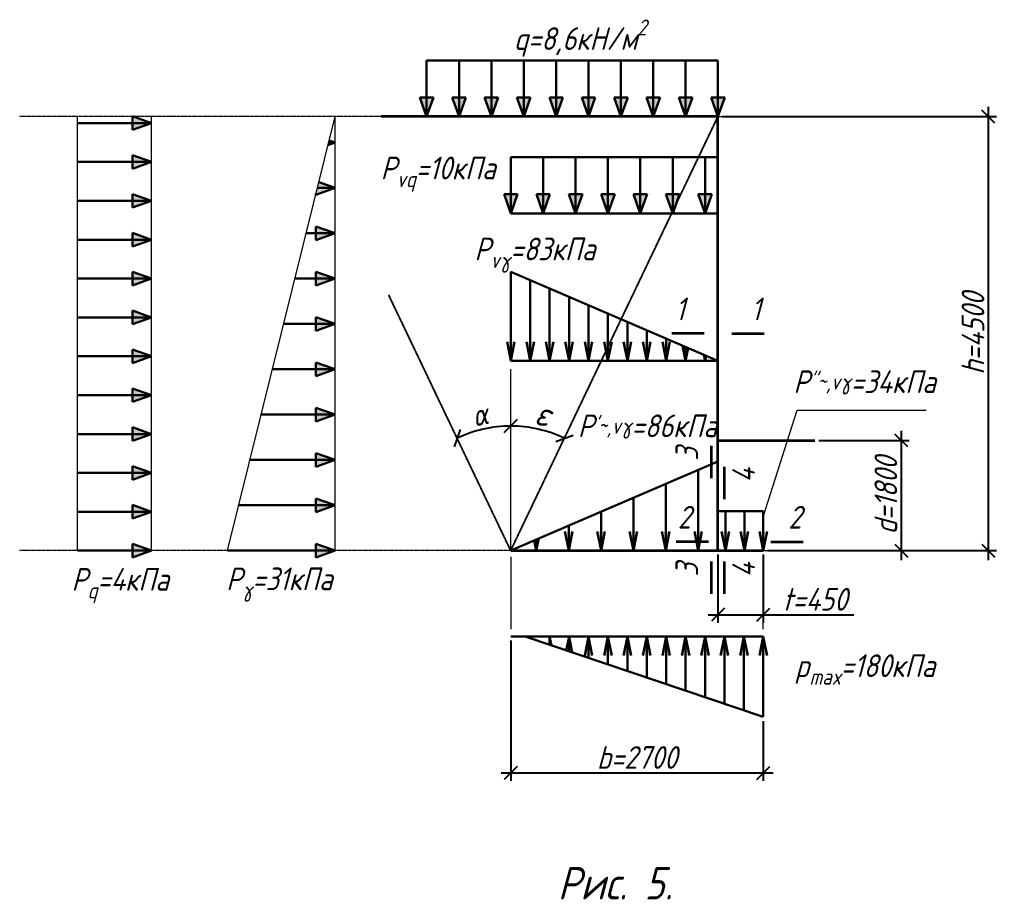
# Model space of a CAD drawing. Header units: millimetres. Extents: x -1004 to 900128, y -352756 to 107728.
# Drawn here: x 239845 to 254934, y -25278 to -11693 of the extents above; entities that cross this region are included whole.
import ezdxf

# ---------------------------------------------------------------- set-up
doc = ezdxf.new("R2010")
doc.units = ezdxf.units.MM
doc.linetypes.add('ACAD_ISO02W100', pattern=[15, 12, -3])
doc.linetypes.add('ACAD_ISO04W100', pattern=[30, 24, -3, 0, -3])
for name, color, linetype, lineweight in [('axles', 152, 'ACAD_ISO04W100', 20), ('basic', 95, 'Continuous', 30), ('hatch', 117, 'ACAD_ISO02W100', 25), ('size', 45, 'Continuous', 20), ('text', 13, 'Continuous', 20), ('thick', 42, 'Continuous', 35), ('thin', 153, 'Continuous', 18)]:
    doc.layers.add(name, color=color, linetype=linetype, lineweight=lineweight)
doc.styles.add('Structures', font='isocpeur.ttf', dxfattribs={"width": 0.85, "oblique": 15})
doc.styles.add('structures 5', font='isocpeur.ttf', dxfattribs={"width": 0.85, "oblique": 15, "height": 5})
doc.dimstyles.new('structures 3.5', dxfattribs={"dimtxt": 3.5, "dimasz": 2, "dimexe": 1.25, "dimexo": 0.625, "dimtad": 1, "dimtxsty": 'Structures', "dimblk": 'OBLIQUE', "dimcen": 2.5, "dimdle": 1.5, "dimadec": 0, "dimazin": 0, "dimtfac": 1, "dimtmove": 0, "dimatfit": 3, "dimfxl": 1, "dimarcsym": 0})

# ---------------------------------------------------------------- blocks, each defined once
blk = doc.blocks.new('_Oblique')
at = {"color": 0, "linetype": 'ByBlock', "lineweight": -2}
blk.add_line((-0.5, -0.5), (0.5, 0.5), dxfattribs=at)
blk = doc.blocks.new('*D175')
at = {"layer": 'Defpoints', "color": 0, "transparency": 16777216}
for p in [(252129, -18192), (251333, -19892), (253463, -19892)]:
    blk.add_point(p, dxfattribs=at)
at = {"layer": 'size', "color": 0, "lineweight": -2, "transparency": 16777216}
for p, q in [((253463, -18042), (253463, -20042)), ((252191, -18192), (253588, -18192)), ((251396, -19892), (253588, -19892))]:
    blk.add_line(p, q, dxfattribs=at)
at = {"layer": 'size', "color": 0, "lineweight": -2, "transparency": 16777216, "xscale": 200, "yscale": 200, "zscale": 200}
for p, rotation in [((253463, -18192), 90), ((253463, -19892), 270)]:
    blk.add_blockref('_Oblique', p, dxfattribs=dict(at, rotation=rotation))
at = {"layer": 'size', "color": 0, "transparency": 16777216, "insert": (253226, -19042), "char_height": 350, "attachment_point": 5, "rotation": 90, "style": 'Structures'}
blk.add_mtext('d=1800', dxfattribs=at)
blk = doc.blocks.new('*D176')
at = {"layer": 'Defpoints', "color": 0, "transparency": 16777216}
for p in [(250633, -19892), (251333, -19892), (251333, -20882)]:
    blk.add_point(p, dxfattribs=at)
at = {"layer": 'size', "color": 0, "lineweight": -2, "transparency": 16777216}
for p, q in [((250633, -19954), (250633, -21007)), ((251333, -19954), (251333, -21007)), ((250483, -20882), (251333, -20882)), ((251333, -20882), (252734, -20882))]:
    blk.add_line(p, q, dxfattribs=at)
at = {"layer": 'size', "color": 0, "lineweight": -2, "transparency": 16777216, "xscale": 200, "yscale": 200, "zscale": 200, "rotation": 180}
blk.add_blockref('_Oblique', (250633, -20882), dxfattribs=at)
at = {"layer": 'size', "color": 0, "lineweight": -2, "transparency": 16777216, "xscale": 200, "yscale": 200, "zscale": 200}
blk.add_blockref('_Oblique', (251333, -20882), dxfattribs=at)
at = {"layer": 'size', "color": 0, "transparency": 16777216, "insert": (252133, -20644), "char_height": 350, "attachment_point": 5, "style": 'Structures'}
blk.add_mtext('t=450', dxfattribs=at)
blk = doc.blocks.new('*D177')
at = {"layer": 'Defpoints', "color": 0, "transparency": 16777216}
for p in [(250633, -13192), (254809, -13192), (251333, -19892)]:
    blk.add_point(p, dxfattribs=at)
at = {"layer": 'size', "color": 0, "lineweight": -2, "transparency": 16777216}
for p, q in [((254809, -20042), (254809, -13042)), ((250696, -13192), (254934, -13192)), ((251396, -19892), (254934, -19892))]:
    blk.add_line(p, q, dxfattribs=at)
at = {"layer": 'size', "color": 0, "lineweight": -2, "transparency": 16777216, "xscale": 200, "yscale": 200, "zscale": 200}
for p, rotation in [((254809, -13192), 90), ((254809, -19892), 270)]:
    blk.add_blockref('_Oblique', p, dxfattribs=dict(at, rotation=rotation))
at = {"layer": 'size', "color": 0, "transparency": 16777216, "insert": (254572, -16542), "char_height": 350, "attachment_point": 5, "rotation": 90, "style": 'Structures'}
blk.add_mtext('h=4500', dxfattribs=at)
blk = doc.blocks.new('*D178')
at = {"layer": 'Defpoints', "color": 0, "transparency": 16777216}
for p in [(250633, -13192), (247433, -17091), (247718, -17991), (247433, -19892), (247433, -19892)]:
    blk.add_point(p, dxfattribs=at)
at = {"layer": 'size', "color": 0, "lineweight": -2, "transparency": 16777216}
blk.add_arc((247433, -19892), 1922, 64.4703, 90, dxfattribs=at)
at = {"layer": 'size', "color": 0, "lineweight": -2, "transparency": 16777216, "xscale": 200, "yscale": 200, "zscale": 200}
for p, rotation in [((247433, -17970), 179.9999999999999), ((248261, -18158), 334.4703020094668)]:
    blk.add_blockref('_Oblique', p, dxfattribs=dict(at, rotation=rotation))
at = {"layer": 'size', "color": 0, "transparency": 16777216, "insert": (247936, -17777), "char_height": 350, "attachment_point": 5, "rotation": 346.6245, "style": 'Structures'}
blk.add_mtext('{\\H1.08333x;ε}', dxfattribs=at)
blk = doc.blocks.new('*D179')
at = {"layer": 'Defpoints', "color": 0, "transparency": 16777216}
for p in [(244233, -13192), (247433, -13442), (247149, -17991), (247433, -19892), (247433, -19892)]:
    blk.add_point(p, dxfattribs=at)
at = {"layer": 'size', "color": 0, "lineweight": -2, "transparency": 16777216}
blk.add_arc((247433, -19892), 1922, 90, 115.5297, dxfattribs=at)
at = {"layer": 'size', "color": 0, "lineweight": -2, "transparency": 16777216, "xscale": 200, "yscale": 200, "zscale": 200}
blk.add_blockref('_Oblique', (247433, -17970), dxfattribs=at)
at = {"layer": 'size', "color": 0, "lineweight": -2, "transparency": 16777216, "xscale": 200, "yscale": 200, "zscale": 200, "rotation": 205.5296979905329}
blk.add_blockref('_Oblique', (246605, -18158), dxfattribs=at)
at = {"layer": 'size', "color": 0, "transparency": 16777216, "insert": (246958, -17793), "char_height": 350, "width": 756.43, "attachment_point": 5, "rotation": 12.7648, "style": 'Structures'}
blk.add_mtext('{\\H0.95833x;α}', dxfattribs=at)
blk = doc.blocks.new('*D180')
at = {"layer": 'Defpoints', "color": 0, "transparency": 16777216}
for p in [(247433, -21218), (251333, -22461), (251333, -23324)]:
    blk.add_point(p, dxfattribs=at)
at = {"layer": 'size', "color": 0, "lineweight": -2, "transparency": 16777216}
for p, q in [((247433, -21281), (247433, -23449)), ((251333, -22523), (251333, -23449)), ((247283, -23324), (251483, -23324))]:
    blk.add_line(p, q, dxfattribs=at)
at = {"layer": 'size', "color": 0, "lineweight": -2, "transparency": 16777216, "xscale": 200, "yscale": 200, "zscale": 200, "rotation": 180}
blk.add_blockref('_Oblique', (247433, -23324), dxfattribs=at)
at = {"layer": 'size', "color": 0, "lineweight": -2, "transparency": 16777216, "xscale": 200, "yscale": 200, "zscale": 200}
blk.add_blockref('_Oblique', (251333, -23324), dxfattribs=at)
at = {"layer": 'size', "color": 0, "transparency": 16777216, "insert": (249383, -23086), "char_height": 350, "attachment_point": 5, "style": 'Structures'}
blk.add_mtext('b=2700', dxfattribs=at)

msp = doc.modelspace()

# ---------------------------------------------------------------- hatches: boundary and pattern name
at = {"layer": 'basic'}
h = msp.add_hatch(color=256, dxfattribs=at)
h.dxf.hatch_style = 1
h.paths.add_polyline_path([(246028.282, -12897.304), (246133.207, -13191.96), (246133.207, -12897.304)])
h.paths.add_polyline_path([(246133.207, -12897.304), (246133.207, -13191.96), (246238.132, -12897.304)])
h = msp.add_hatch(color=256, dxfattribs=at)
h.dxf.hatch_style = 1
h.paths.add_polyline_path([(246528.282, -12897.304), (246633.207, -13191.96), (246633.207, -12897.304)])
h.paths.add_polyline_path([(246633.207, -12897.304), (246633.207, -13191.96), (246738.132, -12897.304)])
h = msp.add_hatch(color=256, dxfattribs=at)
h.dxf.hatch_style = 1
h.paths.add_polyline_path([(247028.282, -12897.304), (247133.207, -13191.96), (247133.207, -12897.304)])
h.paths.add_polyline_path([(247133.207, -12897.304), (247133.207, -13191.96), (247238.132, -12897.304)])
h = msp.add_hatch(color=256, dxfattribs=at)
h.dxf.hatch_style = 1
h.paths.add_polyline_path([(247528.282, -12897.304), (247633.207, -13191.96), (247633.207, -12897.304)])
h.paths.add_polyline_path([(247633.207, -12897.304), (247633.207, -13191.96), (247738.132, -12897.304)])
h = msp.add_hatch(color=256, dxfattribs=at)
h.dxf.hatch_style = 1
h.paths.add_polyline_path([(248028.282, -12897.304), (248133.207, -13191.96), (248133.207, -12897.304)])
h.paths.add_polyline_path([(248133.207, -12897.304), (248133.207, -13191.96), (248238.132, -12897.304)])
h = msp.add_hatch(color=256, dxfattribs=at)
h.dxf.hatch_style = 1
h.paths.add_polyline_path([(248528.282, -12897.304), (248633.207, -13191.96), (248633.207, -12897.304)])
h.paths.add_polyline_path([(248633.207, -12897.304), (248633.207, -13191.96), (248738.132, -12897.304)])
h = msp.add_hatch(color=256, dxfattribs=at)
h.dxf.hatch_style = 1
h.paths.add_polyline_path([(249028.282, -12897.304), (249133.207, -13191.96), (249133.207, -12897.304)])
h.paths.add_polyline_path([(249133.207, -12897.304), (249133.207, -13191.96), (249238.132, -12897.304)])
h = msp.add_hatch(color=256, dxfattribs=at)
h.dxf.hatch_style = 1
h.paths.add_polyline_path([(249528.282, -12897.304), (249633.207, -13191.96), (249633.207, -12897.304)])
h.paths.add_polyline_path([(249633.207, -12897.304), (249633.207, -13191.96), (249738.132, -12897.304)])
h = msp.add_hatch(color=256, dxfattribs=at)
h.dxf.hatch_style = 1
h.paths.add_polyline_path([(250028.282, -12897.304), (250133.207, -13191.96), (250133.207, -12897.304)])
h.paths.add_polyline_path([(250133.207, -12897.304), (250133.207, -13191.96), (250238.132, -12897.304)])
h = msp.add_hatch(color=256, dxfattribs=at)
h.dxf.hatch_style = 1
h.paths.add_polyline_path([(250528.282, -12897.304), (250633.207, -13191.96), (250633.207, -12897.304)])
h.paths.add_polyline_path([(250633.207, -12897.304), (250633.207, -13191.96), (250738.132, -12897.304)])
h = msp.add_hatch(color=256, dxfattribs=at)
h.dxf.hatch_style = 1
h.paths.add_polyline_path([(241588.226, -13187.035), (241882.882, -13291.96), (241588.226, -13291.96)])
h.paths.add_polyline_path([(241588.226, -13291.96), (241882.882, -13291.96), (241588.226, -13396.885)])
h = msp.add_hatch(color=256, dxfattribs=at)
h.dxf.hatch_style = 1
h.paths.add_polyline_path([(244626.879, -13559.474), (244618.815, -13591.96), (244718.108, -13591.96)])
h.paths.add_polyline_path([(244718.108, -13591.96), (244618.815, -13591.96), (244609.187, -13630.746)])
h.paths.add_polyline_path([(244718.108, -14291.96), (244445.053, -14291.96), (244433.05, -14340.313), (244458.085, -14384.552)])
h.paths.add_polyline_path([(244467.229, -14202.624), (244445.053, -14291.96), (244718.108, -14291.96)])
h.paths.add_polyline_path([(244433.05, -14340.313), (244423.451, -14378.98), (244423.451, -14396.885), (244458.085, -14384.552)])
h = msp.add_hatch(color=256, dxfattribs=at)
h.dxf.hatch_style = 1
h.paths.add_polyline_path([(241588.226, -13787.035), (241882.882, -13891.96), (241588.226, -13891.96)])
h.paths.add_polyline_path([(241588.226, -13891.96), (241882.882, -13891.96), (241588.226, -13996.885)])
h = msp.add_hatch(color=256, dxfattribs=at)
h.dxf.hatch_style = 1
h.paths.add_polyline_path([(241588.226, -14387.035), (241882.882, -14491.96), (241588.226, -14491.96)])
h.paths.add_polyline_path([(241588.226, -14491.96), (241882.882, -14491.96), (241588.226, -14596.885)])
h = msp.add_hatch(color=256, dxfattribs=at)
h.dxf.hatch_style = 1
h.paths.add_polyline_path([(247328.282, -14390.757), (247433.207, -14685.413), (247433.207, -14390.757)])
h.paths.add_polyline_path([(247433.207, -14390.757), (247433.207, -14685.413), (247538.132, -14390.757)])
h = msp.add_hatch(color=256, dxfattribs=at)
h.dxf.hatch_style = 1
h.paths.add_polyline_path([(247828.282, -14390.757), (247933.207, -14685.413), (247933.207, -14390.757)])
h.paths.add_polyline_path([(247933.207, -14390.757), (247933.207, -14685.413), (248038.132, -14390.757)])
h = msp.add_hatch(color=256, dxfattribs=at)
h.dxf.hatch_style = 1
h.paths.add_polyline_path([(248328.282, -14390.757), (248433.207, -14685.413), (248433.207, -14390.757)])
h.paths.add_polyline_path([(248433.207, -14390.757), (248433.207, -14685.413), (248538.132, -14390.757)])
h = msp.add_hatch(color=256, dxfattribs=at)
h.dxf.hatch_style = 1
h.paths.add_polyline_path([(248828.282, -14390.757), (248933.207, -14685.413), (248933.207, -14390.757)])
h.paths.add_polyline_path([(248933.207, -14390.757), (248933.207, -14685.413), (249038.132, -14390.757)])
h = msp.add_hatch(color=256, dxfattribs=at)
h.dxf.hatch_style = 1
h.paths.add_polyline_path([(249328.282, -14390.757), (249433.207, -14685.413), (249433.207, -14390.757)])
h.paths.add_polyline_path([(249433.207, -14390.757), (249433.207, -14685.413), (249538.132, -14390.757)])
h = msp.add_hatch(color=256, dxfattribs=at)
h.dxf.hatch_style = 1
h.paths.add_polyline_path([(249828.282, -14390.757), (249933.207, -14685.413), (249933.207, -14390.757)])
h.paths.add_polyline_path([(249933.207, -14390.757), (249933.207, -14685.413), (250038.132, -14390.757)])
h = msp.add_hatch(color=256, dxfattribs=at)
h.dxf.hatch_style = 1
h.paths.add_polyline_path([(250328.282, -14390.757), (250433.207, -14685.413), (250433.207, -14390.757)])
h.paths.add_polyline_path([(250433.207, -14390.757), (250433.207, -14685.413), (250538.132, -14390.757)])
h = msp.add_hatch(color=256, dxfattribs=at)
h.dxf.hatch_style = 1
h.paths.add_polyline_path([(244423.451, -14887.035), (244718.108, -14991.96), (244423.451, -14991.96)])
h.paths.add_polyline_path([(244423.451, -14991.96), (244718.108, -14991.96), (244423.451, -15096.885)])
h = msp.add_hatch(color=256, dxfattribs=at)
h.dxf.hatch_style = 1
h.paths.add_polyline_path([(241588.226, -14987.035), (241882.882, -15091.96), (241588.226, -15091.96)])
h.paths.add_polyline_path([(241588.226, -15091.96), (241882.882, -15091.96), (241588.226, -15196.885)])
h = msp.add_hatch(color=256, dxfattribs=at)
h.dxf.hatch_style = 1
h.paths.add_polyline_path([(241588.226, -15587.035), (241882.882, -15691.96), (241588.226, -15691.96)])
h.paths.add_polyline_path([(241588.226, -15691.96), (241882.882, -15691.96), (241588.226, -15796.885)])
h = msp.add_hatch(color=256, dxfattribs=at)
h.dxf.hatch_style = 1
h.paths.add_polyline_path([(244423.451, -15587.035), (244718.108, -15691.96), (244423.451, -15691.96)])
h.paths.add_polyline_path([(244423.451, -15691.96), (244718.108, -15691.96), (244423.451, -15796.885)])
h = msp.add_hatch(color=256, dxfattribs=at)
h.dxf.hatch_style = 1
h.paths.add_polyline_path([(241588.226, -16187.035), (241882.882, -16291.96), (241588.226, -16291.96)])
h.paths.add_polyline_path([(241588.226, -16291.96), (241882.882, -16291.96), (241588.226, -16396.885)])
h = msp.add_hatch(color=256, dxfattribs=at)
h.dxf.hatch_style = 1
h.paths.add_polyline_path([(244423.451, -16287.035), (244718.108, -16391.96), (244423.451, -16391.96)])
h.paths.add_polyline_path([(244423.451, -16391.96), (244718.108, -16391.96), (244423.451, -16496.885)])
h = msp.add_hatch(color=256, dxfattribs=at)
h.dxf.hatch_style = 1
h.paths.add_polyline_path([(247374.475, -16668.123), (247433.207, -16668.123), (247433.207, -16962.78)])
h.paths.add_polyline_path([(247433.207, -16668.123), (247491.939, -16668.123), (247433.207, -16962.78)])
h = msp.add_hatch(color=256, dxfattribs=at)
h.dxf.hatch_style = 1
h.paths.add_polyline_path([(247674.475, -16668.123), (247733.207, -16668.123), (247733.207, -16962.78)])
h.paths.add_polyline_path([(247733.207, -16668.123), (247791.939, -16668.123), (247733.207, -16962.78)])
h = msp.add_hatch(color=256, dxfattribs=at)
h.dxf.hatch_style = 1
h.paths.add_polyline_path([(247974.475, -16668.123), (248033.207, -16668.123), (248033.207, -16962.78)])
h.paths.add_polyline_path([(248033.207, -16668.123), (248091.939, -16668.123), (248033.207, -16962.78)])
h = msp.add_hatch(color=256, dxfattribs=at)
h.dxf.hatch_style = 1
h.paths.add_polyline_path([(248274.475, -16668.123), (248333.207, -16668.123), (248333.207, -16962.78)])
h.paths.add_polyline_path([(248333.207, -16668.123), (248391.939, -16668.123), (248333.207, -16962.78)])
h = msp.add_hatch(color=256, dxfattribs=at)
h.dxf.hatch_style = 1
h.paths.add_polyline_path([(248574.475, -16668.123), (248633.207, -16668.123), (248633.207, -16962.78)])
h.paths.add_polyline_path([(248633.207, -16668.123), (248691.939, -16668.123), (248633.207, -16962.78)])
h = msp.add_hatch(color=256, dxfattribs=at)
h.dxf.hatch_style = 1
h.paths.add_polyline_path([(248874.475, -16668.123), (248933.207, -16668.123), (248933.207, -16962.78)])
h.paths.add_polyline_path([(248933.207, -16668.123), (248991.939, -16668.123), (248933.207, -16962.78)])
h = msp.add_hatch(color=256, dxfattribs=at)
h.dxf.hatch_style = 1
h.paths.add_polyline_path([(249174.475, -16668.123), (249233.207, -16668.123), (249233.207, -16962.78)])
h.paths.add_polyline_path([(249233.207, -16668.123), (249291.939, -16668.123), (249233.207, -16962.78)])
h = msp.add_hatch(color=256, dxfattribs=at)
h.dxf.hatch_style = 1
h.paths.add_polyline_path([(249474.475, -16668.123), (249533.207, -16668.123), (249533.207, -16962.78)])
h.paths.add_polyline_path([(249533.207, -16668.123), (249591.939, -16668.123), (249533.207, -16962.78)])
h = msp.add_hatch(color=256, dxfattribs=at)
h.dxf.hatch_style = 1
h.paths.add_polyline_path([(249774.475, -16668.123), (249833.207, -16668.123), (249833.207, -16962.78)])
h.paths.add_polyline_path([(249833.207, -16668.123), (249891.939, -16668.123), (249833.207, -16962.78)])
h = msp.add_hatch(color=256, dxfattribs=at)
h.dxf.hatch_style = 1
h.paths.add_polyline_path([(250172.621, -16765.04), (250133.207, -16748.119), (250133.207, -16962.78)])
h.paths.add_polyline_path([(250133.207, -16748.119), (250086.416, -16728.03), (250133.207, -16962.78)])
h.paths.add_polyline_path([(250448.972, -16883.684), (250433.207, -16876.915), (250433.207, -16962.78)])
h.paths.add_polyline_path([(250433.207, -16876.915), (250414.49, -16868.88), (250433.207, -16962.78)])
h = msp.add_hatch(color=256, dxfattribs=at)
h.dxf.hatch_style = 1
h.paths.add_polyline_path([(241588.226, -16787.035), (241882.882, -16891.96), (241588.226, -16891.96)])
h.paths.add_polyline_path([(241588.226, -16891.96), (241882.882, -16891.96), (241588.226, -16996.885)])
h = msp.add_hatch(color=256, dxfattribs=at)
h.dxf.hatch_style = 1
h.paths.add_polyline_path([(244423.451, -16987.035), (244718.108, -17091.96), (244423.451, -17091.96)])
h.paths.add_polyline_path([(244423.451, -17091.96), (244718.108, -17091.96), (244423.451, -17196.885)])
h = msp.add_hatch(color=256, dxfattribs=at)
h.dxf.hatch_style = 1
h.paths.add_polyline_path([(241588.226, -17387.035), (241882.882, -17491.96), (241588.226, -17491.96)])
h.paths.add_polyline_path([(241588.226, -17491.96), (241882.882, -17491.96), (241588.226, -17596.885)])
h = msp.add_hatch(color=256, dxfattribs=at)
h.dxf.hatch_style = 1
h.paths.add_polyline_path([(244423.451, -17687.035), (244718.108, -17791.96), (244423.451, -17791.96)])
h.paths.add_polyline_path([(244423.451, -17791.96), (244718.108, -17791.96), (244423.451, -17896.885)])
h = msp.add_hatch(color=256, dxfattribs=at)
h.dxf.hatch_style = 1
h.paths.add_polyline_path([(241588.226, -17987.035), (241882.882, -18091.96), (241588.226, -18091.96)])
h.paths.add_polyline_path([(241588.226, -18091.96), (241882.882, -18091.96), (241588.226, -18196.885)])
h = msp.add_hatch(color=256, dxfattribs=at)
h.dxf.hatch_style = 1
h.paths.add_polyline_path([(244423.451, -18387.035), (244718.108, -18491.96), (244423.451, -18491.96)])
h.paths.add_polyline_path([(244423.451, -18491.96), (244718.108, -18491.96), (244423.451, -18596.885)])
h = msp.add_hatch(color=256, dxfattribs=at)
h.dxf.hatch_style = 1
h.paths.add_polyline_path([(241588.226, -18587.035), (241882.882, -18691.96), (241588.226, -18691.96)])
h.paths.add_polyline_path([(241588.226, -18691.96), (241882.882, -18691.96), (241588.226, -18796.885)])
h = msp.add_hatch(color=256, dxfattribs=at)
h.dxf.hatch_style = 1
h.paths.add_polyline_path([(244423.451, -19087.035), (244718.108, -19191.96), (244423.451, -19191.96)])
h.paths.add_polyline_path([(244423.451, -19191.96), (244718.108, -19191.96), (244423.451, -19296.885)])
h = msp.add_hatch(color=256, dxfattribs=at)
h.dxf.hatch_style = 1
h.paths.add_polyline_path([(241588.226, -19187.035), (241882.882, -19291.96), (241588.226, -19291.96)])
h.paths.add_polyline_path([(241588.226, -19291.96), (241882.882, -19291.96), (241588.226, -19396.885)])
h = msp.add_hatch(color=256, dxfattribs=at)
h.dxf.hatch_style = 1
h.paths.add_polyline_path([(248385.592, -19597.304), (248326.86, -19597.304), (248326.86, -19891.96)])
h.paths.add_polyline_path([(248326.86, -19597.304), (248268.128, -19597.304), (248326.86, -19891.96)])
h = msp.add_hatch(color=256, dxfattribs=at)
h.dxf.hatch_style = 1
h.paths.add_polyline_path([(248885.592, -19597.304), (248826.86, -19597.304), (248826.86, -19891.96)])
h.paths.add_polyline_path([(248826.86, -19597.304), (248768.128, -19597.304), (248826.86, -19891.96)])
h = msp.add_hatch(color=256, dxfattribs=at)
h.dxf.hatch_style = 1
h.paths.add_polyline_path([(249385.592, -19597.304), (249326.86, -19597.304), (249326.86, -19891.96)])
h.paths.add_polyline_path([(249326.86, -19597.304), (249268.128, -19597.304), (249326.86, -19891.96)])
h = msp.add_hatch(color=256, dxfattribs=at)
h.dxf.hatch_style = 1
h.paths.add_polyline_path([(249885.592, -19597.304), (249826.86, -19597.304), (249826.86, -19891.96)])
h.paths.add_polyline_path([(249826.86, -19597.304), (249768.128, -19597.304), (249826.86, -19891.96)])
h = msp.add_hatch(color=256, dxfattribs=at)
h.dxf.hatch_style = 1
h.paths.add_polyline_path([(250385.592, -19597.304), (250326.86, -19597.304), (250326.86, -19891.96)])
h.paths.add_polyline_path([(250326.86, -19597.304), (250268.128, -19597.304), (250326.86, -19891.96)])
h = msp.add_hatch(color=256, dxfattribs=at)
h.dxf.hatch_style = 1
h.paths.add_polyline_path([(250806.518, -19597.304), (250747.786, -19597.304), (250747.786, -19891.96)])
h.paths.add_polyline_path([(250747.786, -19597.304), (250689.054, -19597.304), (250747.786, -19891.96)])
h = msp.add_hatch(color=256, dxfattribs=at)
h.dxf.hatch_style = 1
h.paths.add_polyline_path([(251099.228, -19597.304), (251040.496, -19597.304), (251040.496, -19891.96)])
h.paths.add_polyline_path([(251040.496, -19597.304), (250981.764, -19597.304), (251040.496, -19891.96)])
h = msp.add_hatch(color=256, dxfattribs=at)
h.dxf.hatch_style = 1
h.paths.add_polyline_path([(251391.939, -19597.304), (251333.207, -19597.304), (251333.207, -19891.96)])
h.paths.add_polyline_path([(251333.207, -19597.304), (251274.475, -19597.304), (251333.207, -19891.96)])
h = msp.add_hatch(color=256, dxfattribs=at)
h.dxf.hatch_style = 1
h.paths.add_polyline_path([(247863.699, -19707.14), (247826.86, -19722.956), (247826.86, -19891.96)])
h.paths.add_polyline_path([(247826.86, -19722.956), (247795.829, -19736.278), (247826.86, -19891.96)])
h = msp.add_hatch(color=256, dxfattribs=at)
h.dxf.hatch_style = 1
h.paths.add_polyline_path([(241588.226, -19787.035), (241882.882, -19891.96), (241588.226, -19891.96)])
h.paths.add_polyline_path([(241588.226, -19891.96), (241882.882, -19891.96), (241588.226, -19996.885)])
h = msp.add_hatch(color=256, dxfattribs=at)
h.dxf.hatch_style = 1
h.paths.add_polyline_path([(244423.451, -19787.035), (244718.108, -19891.96), (244423.451, -19891.96)])
h.paths.add_polyline_path([(244423.451, -19891.96), (244718.108, -19891.96), (244423.451, -19996.885)])
h = msp.add_hatch(color=256, dxfattribs=at)
h.dxf.hatch_style = 1
h.paths.add_polyline_path([(248333.207, -21218.413), (248333.207, -21447.97), (248382.264, -21464.531)])
h.paths.add_polyline_path([(248333.207, -21218.413), (248290.335, -21433.498), (248333.207, -21447.97)])
h.paths.add_polyline_path([(248033.207, -21218.413), (248033.207, -21346.695), (248060.621, -21355.95)])
h.paths.add_polyline_path([(248033.207, -21218.413), (248009.249, -21338.608), (248033.207, -21346.695)])
h.paths.add_polyline_path([(247733.207, -21218.413), (247728.163, -21243.717), (247733.207, -21245.42)])
h.paths.add_polyline_path([(247733.207, -21218.413), (247733.207, -21245.42), (247738.978, -21247.368)])
h = msp.add_hatch(color=256, dxfattribs=at)
h.dxf.hatch_style = 1
h.paths.add_polyline_path([(248574.475, -21513.07), (248633.207, -21513.07), (248633.207, -21218.413)])
h.paths.add_polyline_path([(248633.207, -21513.07), (248691.939, -21513.07), (248633.207, -21218.413)])
h = msp.add_hatch(color=256, dxfattribs=at)
h.dxf.hatch_style = 1
h.paths.add_polyline_path([(248874.475, -21513.07), (248933.207, -21513.07), (248933.207, -21218.413)])
h.paths.add_polyline_path([(248933.207, -21513.07), (248991.939, -21513.07), (248933.207, -21218.413)])
h = msp.add_hatch(color=256, dxfattribs=at)
h.dxf.hatch_style = 1
h.paths.add_polyline_path([(249174.475, -21513.07), (249233.207, -21513.07), (249233.207, -21218.413)])
h.paths.add_polyline_path([(249233.207, -21513.07), (249291.939, -21513.07), (249233.207, -21218.413)])
h = msp.add_hatch(color=256, dxfattribs=at)
h.dxf.hatch_style = 1
h.paths.add_polyline_path([(249474.475, -21513.07), (249533.207, -21513.07), (249533.207, -21218.413)])
h.paths.add_polyline_path([(249533.207, -21513.07), (249591.939, -21513.07), (249533.207, -21218.413)])
h = msp.add_hatch(color=256, dxfattribs=at)
h.dxf.hatch_style = 1
h.paths.add_polyline_path([(249774.475, -21513.07), (249833.207, -21513.07), (249833.207, -21218.413)])
h.paths.add_polyline_path([(249833.207, -21513.07), (249891.939, -21513.07), (249833.207, -21218.413)])
h = msp.add_hatch(color=256, dxfattribs=at)
h.dxf.hatch_style = 1
h.paths.add_polyline_path([(250074.475, -21513.07), (250133.207, -21513.07), (250133.207, -21218.413)])
h.paths.add_polyline_path([(250133.207, -21513.07), (250191.939, -21513.07), (250133.207, -21218.413)])
h = msp.add_hatch(color=256, dxfattribs=at)
h.dxf.hatch_style = 1
h.paths.add_polyline_path([(250374.475, -21513.07), (250433.207, -21513.07), (250433.207, -21218.413)])
h.paths.add_polyline_path([(250433.207, -21513.07), (250491.939, -21513.07), (250433.207, -21218.413)])
h = msp.add_hatch(color=256, dxfattribs=at)
h.dxf.hatch_style = 1
h.paths.add_polyline_path([(250674.475, -21513.07), (250733.207, -21513.07), (250733.207, -21218.413)])
h.paths.add_polyline_path([(250733.207, -21513.07), (250791.939, -21513.07), (250733.207, -21218.413)])
h = msp.add_hatch(color=256, dxfattribs=at)
h.dxf.hatch_style = 1
h.paths.add_polyline_path([(250974.475, -21513.07), (251033.207, -21513.07), (251033.207, -21218.413)])
h.paths.add_polyline_path([(251033.207, -21513.07), (251091.939, -21513.07), (251033.207, -21218.413)])
h = msp.add_hatch(color=256, dxfattribs=at)
h.dxf.hatch_style = 1
h.paths.add_polyline_path([(251274.475, -21513.07), (251333.207, -21513.07), (251333.207, -21218.413)])
h.paths.add_polyline_path([(251333.207, -21513.07), (251391.939, -21513.07), (251333.207, -21218.413)])

# ---------------------------------------------------------------- linework, layer by layer
at = {"layer": 'axles', "ltscale": 0.2}
for p, q in [((245431.491, -13191.96), (239844.882, -13191.96)), ((247433.207, -19891.96), (239844.882, -19891.96))]:
    msp.add_line(p, q, dxfattribs=at)
at = {"layer": 'axles', "ltscale": 0.4}
for p, q in [((250633.207, -13191.96), (254809.5, -13191.96)), ((251333.207, -19891.96), (254809.5, -19891.96))]:
    msp.add_line(p, q, dxfattribs=at)
at = {"layer": 'basic'}
for p, q in [((246133.207, -13191.96), (246133.207, -12325.427)), ((250633.207, -12325.427), (246133.207, -12325.427)), ((246633.207, -13191.96), (246633.207, -12325.427)), ((247133.207, -13191.96), (247133.207, -12325.427)), ((247633.207, -13191.96), (247633.207, -12325.427)), ((248133.207, -13191.96), (248133.207, -12325.427)), ((248633.207, -13191.96), (248633.207, -12325.427)), ((249133.207, -13191.96), (249133.207, -12325.427)), ((249633.207, -13191.96), (249633.207, -12325.427)), ((250133.207, -13191.96), (250133.207, -12325.427)), ((250633.207, -13191.96), (250633.207, -12325.427)), ((246133.207, -13191.96), (246028.282, -12897.304)), ((246238.132, -12897.304), (246028.282, -12897.304)), ((246133.207, -13191.96), (246238.132, -12897.304)), ((246633.207, -13191.96), (246528.282, -12897.304)), ((246738.132, -12897.304), (246528.282, -12897.304)), ((246633.207, -13191.96), (246738.132, -12897.304)), ((247133.207, -13191.96), (247028.282, -12897.304)), ((247238.132, -12897.304), (247028.282, -12897.304)), ((247133.207, -13191.96), (247238.132, -12897.304)), ((247633.207, -13191.96), (247528.282, -12897.304)), ((247738.132, -12897.304), (247528.282, -12897.304)), ((247633.207, -13191.96), (247738.132, -12897.304)), ((248133.207, -13191.96), (248028.282, -12897.304)), ((248238.132, -12897.304), (248028.282, -12897.304)), ((248133.207, -13191.96), (248238.132, -12897.304)), ((248633.207, -13191.96), (248528.282, -12897.304)), ((248738.132, -12897.304), (248528.282, -12897.304)), ((248633.207, -13191.96), (248738.132, -12897.304)), ((249133.207, -13191.96), (249028.282, -12897.304)), ((249238.132, -12897.304), (249028.282, -12897.304)), ((249133.207, -13191.96), (249238.132, -12897.304)), ((249633.207, -13191.96), (249528.282, -12897.304)), ((249738.132, -12897.304), (249528.282, -12897.304)), ((249633.207, -13191.96), (249738.132, -12897.304)), ((250133.207, -13191.96), (250028.282, -12897.304)), ((250238.132, -12897.304), (250028.282, -12897.304)), ((250133.207, -13191.96), (250238.132, -12897.304)), ((250633.207, -13191.96), (250528.282, -12897.304)), ((250738.132, -12897.304), (250528.282, -12897.304)), ((250633.207, -13191.96), (250738.132, -12897.304)), ((241882.882, -13291.96), (241588.226, -13187.035)), ((241588.226, -13396.885), (241588.226, -13187.035)), ((241882.882, -13291.96), (240741.015, -13291.96)), ((241882.882, -13291.96), (241588.226, -13396.885)), ((244718.108, -13591.96), (244626.879, -13559.474)), ((244718.108, -13591.96), (244609.187, -13630.746)), ((244718.108, -13591.96), (244618.815, -13591.96)), ((241882.882, -13891.96), (241588.226, -13787.035)), ((241588.226, -13996.885), (241588.226, -13787.035)), ((247433.207, -14685.413), (247433.207, -13818.88)), ((247433.207, -13818.88), (250633.207, -13818.88)), ((247933.207, -14685.413), (247933.207, -13818.88)), ((248433.207, -14685.413), (248433.207, -13818.88)), ((248933.207, -14685.413), (248933.207, -13818.88)), ((249433.207, -14685.413), (249433.207, -13818.88)), ((249933.207, -14685.413), (249933.207, -13818.88)), ((250433.207, -14685.413), (250433.207, -13818.88)), ((241882.882, -13891.96), (240741.015, -13891.96)), ((241882.882, -13891.96), (241588.226, -13996.885)), ((244718.108, -14291.96), (244423.451, -14396.885)), ((244718.108, -14291.96), (244445.053, -14291.96)), ((244718.108, -14291.96), (244467.229, -14202.624)), ((241882.882, -14491.96), (241588.226, -14387.035)), ((241588.226, -14596.885), (241588.226, -14387.035)), ((244423.451, -14396.885), (244423.451, -14378.98)), ((247433.207, -14685.413), (247328.282, -14390.757)), ((247538.132, -14390.757), (247328.282, -14390.757)), ((247433.207, -14685.413), (247538.132, -14390.757)), ((247933.207, -14685.413), (247828.282, -14390.757)), ((248038.132, -14390.757), (247828.282, -14390.757)), ((247933.207, -14685.413), (248038.132, -14390.757)), ((248433.207, -14685.413), (248328.282, -14390.757)), ((248538.132, -14390.757), (248328.282, -14390.757)), ((248433.207, -14685.413), (248538.132, -14390.757)), ((248933.207, -14685.413), (248828.282, -14390.757)), ((249038.132, -14390.757), (248828.282, -14390.757)), ((248933.207, -14685.413), (249038.132, -14390.757)), ((249433.207, -14685.413), (249328.282, -14390.757)), ((249538.132, -14390.757), (249328.282, -14390.757)), ((249433.207, -14685.413), (249538.132, -14390.757)), ((249933.207, -14685.413), (249828.282, -14390.757)), ((250038.132, -14390.757), (249828.282, -14390.757)), ((249933.207, -14685.413), (250038.132, -14390.757)), ((250433.207, -14685.413), (250328.282, -14390.757)), ((250538.132, -14390.757), (250328.282, -14390.757)), ((250433.207, -14685.413), (250538.132, -14390.757)), ((241882.882, -14491.96), (240741.015, -14491.96)), ((241882.882, -14491.96), (241588.226, -14596.885)), ((250633.207, -14685.413), (247433.207, -14685.413)), ((244718.108, -14991.96), (244423.451, -14887.035)), ((244423.451, -15096.885), (244423.451, -14887.035)), ((241882.882, -15091.96), (241588.226, -14987.035)), ((241588.226, -15196.885), (241588.226, -14987.035)), ((244718.108, -14991.96), (244271.29, -14991.96)), ((244718.108, -14991.96), (244423.451, -15096.885)), ((241882.882, -15091.96), (240741.015, -15091.96)), ((241882.882, -15091.96), (241588.226, -15196.885)), ((241882.882, -15691.96), (240741.015, -15691.96)), ((241882.882, -15691.96), (241588.226, -15587.035)), ((241588.226, -15796.885), (241588.226, -15587.035)), ((241882.882, -15691.96), (241588.226, -15796.885)), ((244718.108, -15691.96), (244097.528, -15691.96)), ((244718.108, -15691.96), (244423.451, -15587.035)), ((244423.451, -15796.885), (244423.451, -15587.035)), ((244718.108, -15691.96), (244423.451, -15796.885)), ((250633.207, -16962.78), (247433.207, -15588.949)), ((247433.207, -16962.78), (247433.207, -15588.949)), ((247733.207, -16962.78), (247733.207, -15717.746)), ((248033.207, -16962.78), (248033.207, -15846.542)), ((248333.207, -16962.78), (248333.207, -15975.339)), ((248633.207, -16962.78), (248633.207, -16104.136)), ((241882.882, -16291.96), (240741.015, -16291.96)), ((241882.882, -16291.96), (241588.226, -16187.035)), ((241588.226, -16396.885), (241588.226, -16187.035)), ((241882.882, -16291.96), (241588.226, -16396.885)), ((244718.108, -16391.96), (244423.451, -16287.035)), ((244423.451, -16496.885), (244423.451, -16287.035)), ((248933.207, -16962.78), (248933.207, -16232.932)), ((244718.108, -16391.96), (243923.766, -16391.96)), ((244718.108, -16391.96), (244423.451, -16496.885)), ((249233.207, -16962.78), (249233.207, -16361.729)), ((249533.207, -16962.78), (249533.207, -16490.525)), ((247433.207, -16962.78), (247374.475, -16668.123)), ((247433.207, -16962.78), (247491.939, -16668.123)), ((247733.207, -16962.78), (247674.475, -16668.123)), ((247733.207, -16962.78), (247791.939, -16668.123)), ((248033.207, -16962.78), (247974.475, -16668.123)), ((248033.207, -16962.78), (248091.939, -16668.123)), ((248333.207, -16962.78), (248274.475, -16668.123)), ((248333.207, -16962.78), (248391.939, -16668.123)), ((248633.207, -16962.78), (248574.475, -16668.123)), ((248633.207, -16962.78), (248691.939, -16668.123)), ((248933.207, -16962.78), (248874.475, -16668.123)), ((248933.207, -16962.78), (248991.939, -16668.123)), ((249233.207, -16962.78), (249174.475, -16668.123)), ((249233.207, -16962.78), (249291.939, -16668.123)), ((249533.207, -16962.78), (249474.475, -16668.123)), ((249533.207, -16962.78), (249591.939, -16668.123)), ((249833.207, -16962.78), (249774.475, -16668.123)), ((249833.207, -16962.78), (249833.207, -16619.322)), ((249833.207, -16962.78), (249891.939, -16668.123)), ((250133.207, -16962.78), (250086.416, -16728.03)), ((250133.207, -16962.78), (250133.207, -16748.119)), ((241882.882, -16891.96), (240741.015, -16891.96)), ((241882.882, -16891.96), (241588.226, -16787.035)), ((241588.226, -16996.885), (241588.226, -16787.035)), ((241882.882, -16891.96), (241588.226, -16996.885)), ((250133.207, -16962.78), (250172.621, -16765.04)), ((250433.207, -16962.78), (250414.49, -16868.88)), ((250433.207, -16962.78), (250433.207, -16876.915)), ((250433.207, -16962.78), (250448.972, -16883.684)), ((244718.108, -17091.96), (244423.451, -16987.035)), ((244423.451, -17196.885), (244423.451, -16987.035)), ((250633.207, -16962.78), (247433.207, -16962.78)), ((244718.108, -17091.96), (243750.003, -17091.96)), ((244718.108, -17091.96), (244423.451, -17196.885)), ((241882.882, -17491.96), (240741.015, -17491.96)), ((241882.882, -17491.96), (241588.226, -17387.035)), ((241588.226, -17596.885), (241588.226, -17387.035)), ((241882.882, -17491.96), (241588.226, -17596.885)), ((244718.108, -17791.96), (243576.241, -17791.96)), ((244718.108, -17791.96), (244423.451, -17687.035)), ((244423.451, -17896.885), (244423.451, -17687.035)), ((244718.108, -17791.96), (244423.451, -17896.885)), ((241882.882, -18091.96), (240741.015, -18091.96)), ((241882.882, -18091.96), (241588.226, -17987.035)), ((241588.226, -18196.885), (241588.226, -17987.035)), ((241882.882, -18091.96), (241588.226, -18196.885)), ((244718.108, -18491.96), (244423.451, -18387.035)), ((244423.451, -18596.885), (244423.451, -18387.035)), ((244718.108, -18491.96), (243402.479, -18491.96)), ((244718.108, -18491.96), (244423.451, -18596.885)), ((247433.207, -19891.96), (250633.207, -18518.129)), ((241882.882, -18691.96), (240741.015, -18691.96)), ((241882.882, -18691.96), (241588.226, -18587.035)), ((241588.226, -18796.885), (241588.226, -18587.035)), ((241882.882, -18691.96), (241588.226, -18796.885)), ((250326.86, -19891.96), (250326.86, -18649.651)), ((249826.86, -19891.96), (249826.86, -18864.312)), ((244718.108, -19191.96), (244423.451, -19087.035)), ((244423.451, -19296.885), (244423.451, -19087.035)), ((249326.86, -19891.96), (249326.86, -19078.973)), ((241882.882, -19291.96), (240741.015, -19291.96)), ((241882.882, -19291.96), (241588.226, -19187.035)), ((241588.226, -19396.885), (241588.226, -19187.035)), ((241882.882, -19291.96), (241588.226, -19396.885)), ((244718.108, -19191.96), (243228.716, -19191.96)), ((244718.108, -19191.96), (244423.451, -19296.885)), ((248826.86, -19891.96), (248826.86, -19293.634)), ((251333.207, -19284.358), (250633.207, -19284.358)), ((250747.786, -19891.96), (250747.786, -19284.358)), ((251040.496, -19891.96), (251040.496, -19284.358)), ((251333.207, -19891.96), (251333.207, -19284.358)), ((248326.86, -19891.96), (248268.128, -19597.304)), ((248326.86, -19891.96), (248326.86, -19508.295)), ((248326.86, -19891.96), (248385.592, -19597.304)), ((248826.86, -19891.96), (248768.128, -19597.304)), ((248826.86, -19891.96), (248885.592, -19597.304)), ((249326.86, -19891.96), (249268.128, -19597.304)), ((249326.86, -19891.96), (249385.592, -19597.304)), ((249826.86, -19891.96), (249768.128, -19597.304)), ((249826.86, -19891.96), (249885.592, -19597.304)), ((250326.86, -19891.96), (250268.128, -19597.304)), ((250326.86, -19891.96), (250385.592, -19597.304)), ((250747.786, -19891.96), (250689.054, -19597.304)), ((250747.786, -19891.96), (250806.518, -19597.304)), ((251040.496, -19891.96), (250981.764, -19597.304)), ((251040.496, -19891.96), (251099.228, -19597.304)), ((251333.207, -19891.96), (251274.475, -19597.304)), ((251333.207, -19891.96), (251391.939, -19597.304)), ((247826.86, -19891.96), (247795.829, -19736.278)), ((247826.86, -19891.96), (247863.699, -19707.14)), ((247826.86, -19891.96), (247826.86, -19722.956)), ((241882.882, -19891.96), (240741.015, -19891.96)), ((241882.882, -19891.96), (241588.226, -19787.035)), ((241588.226, -19996.885), (241588.226, -19787.035)), ((241882.882, -19891.96), (241588.226, -19996.885)), ((244718.108, -19891.96), (243054.954, -19891.96)), ((244718.108, -19891.96), (244423.451, -19787.035)), ((244423.451, -19996.885), (244423.451, -19787.035)), ((244718.108, -19891.96), (244423.451, -19996.885)), ((251333.207, -21218.413), (247433.207, -21218.413)), ((247653.207, -21218.413), (251333.207, -22460.722)), ((248033.207, -21218.413), (248033.207, -21346.695)), ((248033.207, -21218.413), (248060.621, -21355.95)), ((248333.207, -21218.413), (248290.335, -21433.498)), ((248333.207, -21218.413), (248333.207, -21447.97)), ((248333.207, -21218.413), (248382.264, -21464.531)), ((248633.207, -21218.413), (248574.475, -21513.07)), ((248633.207, -21218.413), (248633.207, -21549.246)), ((248633.207, -21218.413), (248691.939, -21513.07)), ((248933.207, -21218.413), (248874.475, -21513.07)), ((248933.207, -21218.413), (248933.207, -21650.521)), ((248933.207, -21218.413), (248991.939, -21513.07)), ((249233.207, -21218.413), (249174.475, -21513.07)), ((249233.207, -21218.413), (249233.207, -21751.796)), ((249233.207, -21218.413), (249291.939, -21513.07)), ((249533.207, -21218.413), (249474.475, -21513.07)), ((249533.207, -21218.413), (249533.207, -21853.071)), ((249533.207, -21218.413), (249591.939, -21513.07)), ((249833.207, -21218.413), (249774.475, -21513.07)), ((249833.207, -21218.413), (249833.207, -21954.346)), ((249833.207, -21218.413), (249891.939, -21513.07)), ((250133.207, -21218.413), (250074.475, -21513.07)), ((250133.207, -21218.413), (250133.207, -22055.622)), ((250133.207, -21218.413), (250191.939, -21513.07)), ((250433.207, -21218.413), (250374.475, -21513.07)), ((250433.207, -21218.413), (250433.207, -22156.897)), ((250433.207, -21218.413), (250491.939, -21513.07)), ((250733.207, -21218.413), (250674.475, -21513.07)), ((250733.207, -21218.413), (250733.207, -22258.172)), ((250733.207, -21218.413), (250791.939, -21513.07)), ((251033.207, -21218.413), (250974.475, -21513.07)), ((251033.207, -21218.413), (251033.207, -22359.447)), ((251033.207, -21218.413), (251091.939, -21513.07)), ((251333.207, -21218.413), (251274.475, -21513.07)), ((251333.207, -21218.413), (251333.207, -22460.722)), ((251333.207, -21218.413), (251391.939, -21513.07))]:
    msp.add_line(p, q, dxfattribs=at)
at = {"layer": 'hatch', "ltscale": 0.3}
for q in [(250633.207, -13191.96), (245547.47, -15943.698)]:
    msp.add_line((247433.207, -19891.96), q, dxfattribs=at)
at = {"layer": 'thick'}
for p, q in [((250633.207, -13191.96), (245431.491, -13191.96)), ((250633.207, -19891.96), (250633.207, -13191.96)), ((250420.886, -16541.96), (249920.886, -16541.96)), ((250845.528, -16541.96), (251345.528, -16541.96)), ((250633.207, -18191.96), (252128.529, -18191.96)), ((250532.031, -18773.977), (250532.031, -18273.977)), ((250734.383, -19098.909), (250734.383, -18598.909)), ((250487.357, -19757.746), (249987.357, -19757.746)), ((251448.777, -19757.746), (251948.777, -19757.746)), ((247433.207, -19891.96), (251333.207, -19891.96)), ((250532.031, -20560.968), (250532.031, -20060.968)), ((250734.383, -20560.968), (250734.383, -20060.968))]:
    msp.add_line(p, q, dxfattribs=at)
at = {"layer": 'thin'}
for p, q in [((240741.015, -19891.96), (240741.015, -13191.96)), ((241882.882, -19891.96), (241882.882, -13191.96)), ((243054.954, -19891.96), (244718.108, -13191.96)), ((244718.108, -19891.96), (244718.108, -13191.96)), ((251333.207, -19372.716), (251854.834, -17726.013)), ((251854.834, -17726.013), (253849.323, -17726.013)), ((247433.207, -19989.151), (247433.207, -21104.345)), ((251333.207, -21104.345), (251333.207, -20171.355))]:
    msp.add_line(p, q, dxfattribs=at)
at = {"layer": 'thin', "ltscale": 0.4}
msp.add_line((247433.207, -19891.96), (247433.207, -17090.816), dxfattribs=at)
at = {"layer": 'thin'}
for points in [[(250633.207, -13191.96), (245431.491, -13191.96)], [(250633.207, -18191.96), (252128.529, -18191.96)]]:
    msp.add_lwpolyline(points, dxfattribs=at)

# ---------------------------------------------------------------- texts
at = {"layer": 'text', "attachment_point": 5, "style": 'structures 5'}
for s, insert, char_height, width in [('\\A1;q=8,6кН/м{\\H0.7x;\\S2^ ;}', (248504.46, -11980.744), 350, 2511.65502), ('\\A1;P{\\H0.7x;\\S^ vq;\\H1.42857x;=10кПа}', (246310.843, -14044.872), 350, 878.35728), ('\\A1;P{\\H0.7x;\\S^ vγ;\\H1.42857x;=83кПа}', (247805.642, -15294.45), 350, 878.35728), ('\\A1;1', (250047.083, -16160.774), 350, 350), ('\\A1;1', (251219.331, -16160.774), 350, 350), ('\\A1;P{\\H0.7x;\\S"~,vγ;\\H1.42857x;=34кПа}', (252898.284, -17321.117), 350, 878.35728), ("\\A1;P{\\H0.7x;\\S'~,vγ;\\H1.42857x;=86кПа}", (249543.502, -18002.819), 350, 878.35728), ('\\A1;2', (250113.554, -19376.56), 350, 350), ('\\A1;2', (251822.58, -19376.56), 350, 350), ('\\A1;P{\\H0.7x;\\S^ q;\\H1.42857x;=4кПа}', (241400.446, -20395.165), 350, 1905.54601), ('\\A1;P{\\H0.67083x;\\S^ γ;}=31кПа', (243858.434, -20381.83), 350, 1953.35942), ('\\A1;p{\\H0.7x;\\S^ max;}=180кПа', (252906.104, -21728.594), 350, 1724.15503), ('Рис. 5.', (249044.554, -25027.856), 500, 2515.89751)]:
    msp.add_mtext(s, dxfattribs=dict(at, insert=insert, char_height=char_height, width=width))
at = {"layer": 'text', "char_height": 350, "width": 350, "attachment_point": 5, "rotation": 90, "style": 'structures 5'}
for s, insert in [('\\A1;3', (250150.845, -18400.173)), ('\\A1;4', (251028.275, -18728.235)), ('\\A1;3', (250150.845, -20187.165)), ('\\A1;4', (251028.275, -20190.295))]:
    msp.add_mtext(s, dxfattribs=dict(at, insert=insert))

# ---------------------------------------------------------------- dimensions: what is measured, and where the dimension line sits
at = {"layer": 'size'}
for base, p1, p2, text, picture, middle in [((254809.5, -13191.96), (251333.207, -19891.96), (250633.207, -13191.96), 'h=4500', '*D177', (254572, -16541.96)), ((253463.298, -19891.96), (252128.529, -18191.96), (251333.207, -19891.96), 'd=1800', '*D175', (253225.798, -19041.96))]:
    dim = msp.add_linear_dim(base=base, p1=p1, p2=p2, angle=90, text=text, dimstyle='structures 3.5', dxfattribs=at)
    dim.commit()
    dim.dimension.update_dxf_attribs({"geometry": picture, "text_midpoint": middle})
dim = msp.add_angular_dim_2l(base=(247148.824, -17991.353), line1=((247433.207, -19891.96), (244233.207, -13191.96)), line2=((247433.207, -19891.96), (247433.207, -13441.96)), text='{\\H0.95833x;α}', dimstyle='structures 3.5', override={"dimscale": 0, "dimblk1": 'Oblique', "dimblk2": 'Oblique', "dimsah": 1}, dxfattribs=at)
dim.commit()
dim.dimension.update_dxf_attribs({"geometry": '*D179', "text_midpoint": (246957.728, -17793.173)})
dim = msp.add_angular_dim_2l(base=(247717.59, -17991.353), line1=((247433.207, -19891.96), (250633.207, -13191.96)), line2=((247433.207, -19891.96), (247433.207, -17090.816)), text='{\\H1.08333x;ε}', dimstyle='structures 3.5', override={"dimscale": 0, "dimblk1": 'Oblique', "dimblk2": 'Oblique', "dimsah": 1}, dxfattribs=at)
dim.commit()
dim.dimension.update_dxf_attribs({"geometry": '*D178', "text_midpoint": (247877.773, -18022.324), "dimtype": 162})
for base, p1, p2, text, picture, middle in [((251333.207, -20881.678), (250633.207, -19891.96), (251333.207, -19891.96), 't=450', '*D176', (252133.473, -20644.178)), ((251333.207, -23323.681), (247433.207, -21218.413), (251333.207, -22460.722), 'b=2700', '*D180', (249383.207, -23086.181))]:
    dim = msp.add_linear_dim(base=base, p1=p1, p2=p2, text=text, dimstyle='structures 3.5', dxfattribs=at)
    dim.commit()
    dim.dimension.update_dxf_attribs({"geometry": picture, "text_midpoint": middle})

doc.saveas('drawing.dxf')
